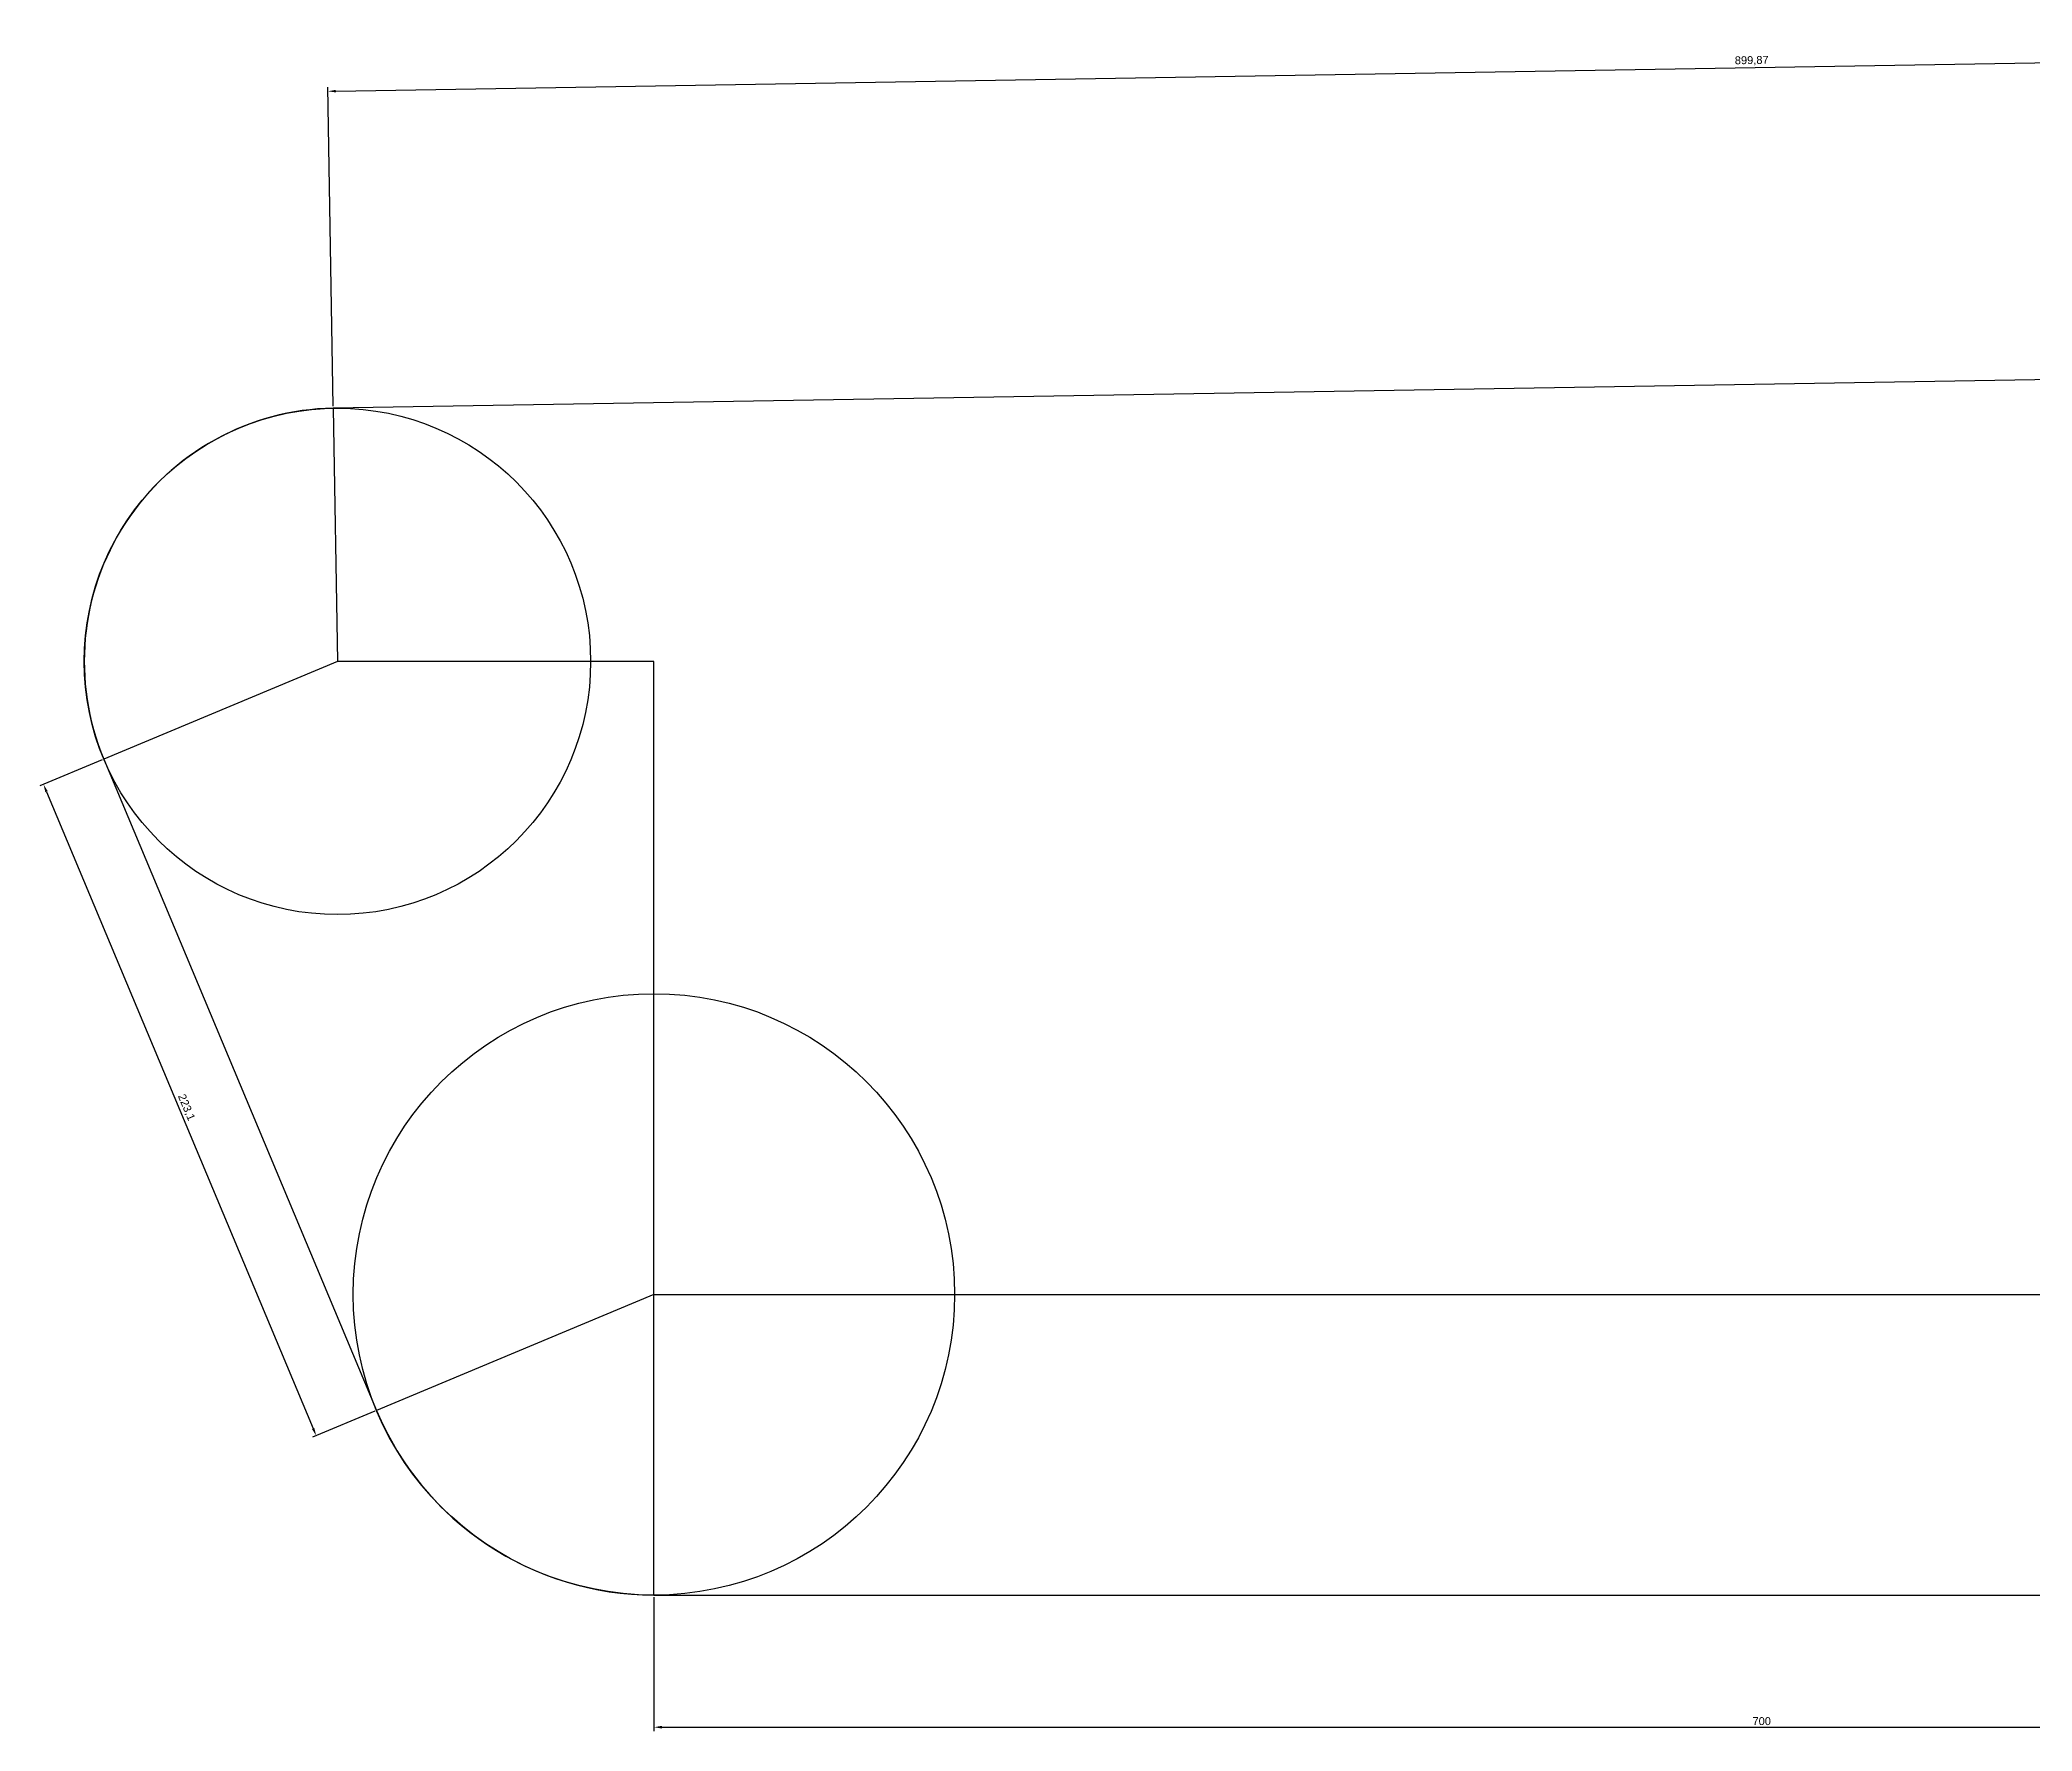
# Model space of a CAD drawing. Header units: millimetres. Extents: x 1830 to 7065, y 1296 to 2154.
# Drawn here: x 5807 to 6436, y 1606 to 2140 of the extents above; entities that cross this region are included whole.
import ezdxf

# ---------------------------------------------------------------- set-up
doc = ezdxf.new("R2010")
doc.units = ezdxf.units.MM
doc.styles.get("Standard").update_dxf_attribs({"font": 'arial.ttf'})
doc.dimstyles.new('ISO-25', dxfattribs={"dimtxt": 2.5, "dimasz": 2.5, "dimexe": 1.25, "dimexo": 0.625, "dimtad": 1, "dimtxsty": 'Standard', "dimcen": 2.5, "dimadec": 0, "dimazin": 0, "dimtfac": 1, "dimtmove": 0, "dimatfit": 3, "dimfxl": 1, "dimarcsym": 0})

# ---------------------------------------------------------------- blocks, each defined once
blk = doc.blocks.new('*D11')
at = {"color": 0, "lineweight": -2, "transparency": 16777216}
for p, q in [((5900.07, 2123.72), (6794.82, 2138.63)), ((6798.98, 2039.17), (6797.3, 2139.92)), ((5899.23, 2024.17), (5897.55, 2124.92))]:
    blk.add_line(p, q, dxfattribs=at)
at = {"color": 0, "transparency": 16777216}
for points in [[(6794.82, 2139.05), (6794.83, 2138.21), (6797.32, 2138.67)], [(5900.06, 2124.13), (5900.08, 2123.3), (5897.57, 2123.67)]]:
    blk.add_solid(points, dxfattribs=at)
at = {"layer": 'Defpoints', "color": 0, "transparency": 16777216}
for p in [(6797.32, 2138.67), (6798.99, 2038.54), (5899.24, 2023.54)]:
    blk.add_point(p, dxfattribs=at)
at = {"color": 0, "transparency": 16777216, "insert": (6347.41, 2133.3), "char_height": 2.5, "attachment_point": 5, "rotation": 0.95497}
blk.add_mtext('899,87', dxfattribs=at)
blk = doc.blocks.new('*D13')
at = {"color": 0, "lineweight": -2, "transparency": 16777216}
for p, q in [((5826.21, 1912.42), (5806.55, 1904.19)), ((5808.67, 1902.37), (5892.9, 1701.18)), ((5912.37, 1706.62), (5892.72, 1698.4))]:
    blk.add_line(p, q, dxfattribs=at)
at = {"color": 0, "transparency": 16777216}
for points in [[(5809.06, 1902.53), (5808.29, 1902.2), (5807.71, 1904.67)], [(5893.29, 1701.34), (5892.52, 1701.02), (5893.87, 1698.88)]]:
    blk.add_solid(points, dxfattribs=at)
at = {"layer": 'Defpoints', "color": 0, "transparency": 16777216}
for p in [(5826.78, 1912.66), (5912.95, 1706.86), (5893.87, 1698.88)]:
    blk.add_point(p, dxfattribs=at)
at = {"color": 0, "transparency": 16777216, "insert": (5852.75, 1802.6), "char_height": 2.5, "attachment_point": 5, "rotation": 292.71864}
blk.add_mtext('223,1', dxfattribs=at)
blk = doc.blocks.new('*D14')
at = {"color": 0, "lineweight": -2, "transparency": 16777216}
for p, q in [((6000.57, 1647.93), (6000.57, 1605.56)), ((6700.57, 1647.93), (6700.57, 1605.56)), ((6003.07, 1606.81), (6698.07, 1606.81))]:
    blk.add_line(p, q, dxfattribs=at)
at = {"color": 0, "transparency": 16777216}
for points in [[(6003.07, 1607.23), (6003.07, 1606.4), (6000.57, 1606.81)], [(6698.07, 1607.23), (6698.07, 1606.4), (6700.57, 1606.81)]]:
    blk.add_solid(points, dxfattribs=at)
at = {"layer": 'Defpoints', "color": 0, "transparency": 16777216}
for p in [(6000.57, 1648.55), (6700.57, 1648.55), (6700.57, 1606.81)]:
    blk.add_point(p, dxfattribs=at)
at = {"color": 0, "transparency": 16777216, "insert": (6350.57, 1608.72), "char_height": 2.5, "attachment_point": 5}
blk.add_mtext('700', dxfattribs=at)

msp = doc.modelspace()

# ---------------------------------------------------------------- linework, layer by layer
for p, q in [((6798.991, 2038.541), (5899.241, 2023.543)), ((5899.241, 2023.543), (5900.575, 1943.554)), ((5900.575, 1943.554), (5826.782, 1912.658)), ((6000.575, 1943.554), (5900.575, 1943.554)), ((6000.575, 1743.554), (6000.575, 1943.554)), ((5826.782, 1912.658), (5912.945, 1706.865)), ((6000.575, 1743.554), (5912.945, 1706.865)), ((6000.575, 1743.554), (6700.575, 1743.554)), ((6000.575, 1648.554), (6000.575, 1743.554)), ((6000.575, 1648.554), (6700.575, 1648.554))]:
    msp.add_line(p, q)
for centre, radius in [((5900.575, 1943.554), 80), ((6000.575, 1743.554), 95)]:
    msp.add_circle(centre, radius)
for centre, radius, start, end in [((5900.575, 1943.554), 80, 90.954974, 202.718645), ((6000.575, 1743.554), 95, 202.718645, 270)]:
    msp.add_arc(centre, radius, start, end)

# ---------------------------------------------------------------- dimensions: what is measured, and where the dimension line sits
for p1, p2, distance, picture, middle in [((5899.241, 2023.543), (6798.991, 2038.541), 100.146, '*D11', (6347.412, 2133.301)), ((5826.782, 1912.658), (5912.945, 1706.865), -20.68, '*D13', (5852.75, 1802.596)), ((6000.575, 1648.554), (6700.575, 1648.554), -41.74, '*D14', (6350.575, 1608.715))]:
    dim = msp.add_aligned_dim(p1=p1, p2=p2, distance=distance, dimstyle='ISO-25')
    dim.commit()
    dim.dimension.update_dxf_attribs({"geometry": picture, "text_midpoint": middle})

doc.saveas('drawing.dxf')
